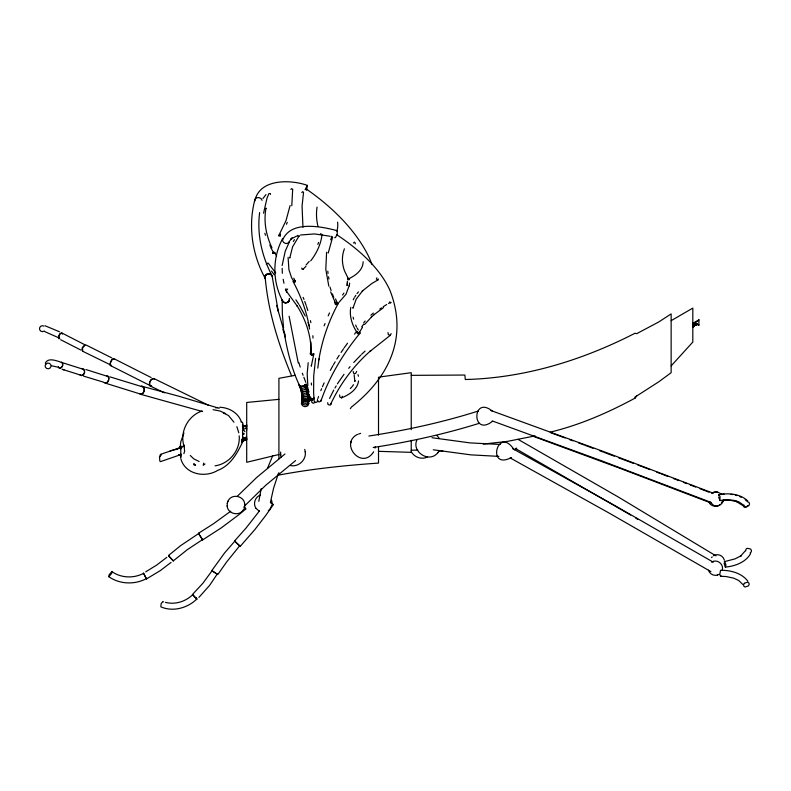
<?xml version="1.0" encoding="UTF-8"?>
<svg xmlns="http://www.w3.org/2000/svg" width="791" height="791" viewBox="0 0 791 791"><rect width="100%" height="100%" fill="white"/><g stroke="black" fill="none" stroke-linecap="round" stroke-linejoin="round"><path stroke-width="1.19" d="M242.916 428.099L242.54 424.589L242.748 426.082L244.557 426.102L246.703 424.994L246.565 429.029L246.169 425.627L246.703 424.994M180.852 453.905L180.793 457.495L180.793 445.976L180.734 448.141M347.091 284.908L347.012 285.571L347.378 281.289M309.765 400.177L309.597 400.711L309.439 398.743M265.944 208.577L266.013 208.122C263.462 221.569 266.102 235.599 271.985 247.84M244.607 506.665L244.656 503.867M290.445 465.543C298.444 467.392 306.592 459.789 305.247 451.701M227.294 503.214L227.205 506.151M280.657 452.037L280.667 454.924M302.033 398.219L303.161 399.939L305.197 400.572L301.954 397.448M180.032 448.467L180.793 441.803L183.947 432.974M259.646 212.571C256.759 234.314 262.009 256.492 272.025 275.802L270.937 274.339L268.91 273.884L266.646 274.348L265.074 275.822C267.763 310.23 278.274 343.897 291.523 375.705M745.745 550.773L745.903 549.27L747.09 548.282L750.511 548.974L751.45 550.407L751.292 551.9L750.115 552.899M180.2 446.697L180.002 448.349L180.2 446.697L180.793 448.853L183.947 444.957L184.639 451.147L183.888 453.648M289.496 298.652L289.219 300.847L287.637 302.508L285.373 303.002L283.287 302.142L282.16 300.254M334.662 237.696L335.493 237.557L337.263 233.968L337.193 230.705C320.978 226.285 290.079 220.274 282.466 240.494L283.574 242.432L285.63 243.499L287.865 243.282L292.205 237.873L290.762 239.159L296.625 236.074M282.13 265.519L285.264 251.143L289.407 241.868M288.102 257.332L288.913 269.652L291.572 277.671L294.272 282.249L295.241 281.2L293.787 278.205M289.813 257.54L289.743 258.044L292.611 246.782L299.225 235.708M287.667 289.051L286.431 290.524L285.462 289.852L286.026 288.626M297.594 235.313L297.792 236.291L299.156 236.202M289.447 298.464L289.239 300.867L287.667 302.389L285.393 302.805L283.326 302.122C272.312 282.852 272.025 257.915 282.733 238.427M309.568 328.987C307.017 312.425 301.084 296.526 293.234 281.774L293.323 281.112M293.52 281.685L293.58 281.191M301.757 268.1L301.944 269.078L302.923 269.355L305.949 266.369M303.279 269.039L303.339 268.545M306.898 394.6L308.46 392.979L308.727 390.912L308.47 393.028L306.898 394.6L304.624 395.085L302.528 394.284L301.401 392.554L301.668 390.487M302.231 395.292L301.954 397.873L303.161 399.939M301.658 401.769L301.391 403.845L302.518 405.704L304.624 406.653L306.888 406.317L308.46 404.834L308.727 402.757M307.472 401.373L309.054 399.821L307.472 401.373L305.197 401.759L303.091 400.859L301.954 399.069L302.31 396.153M302.132 398.555L301.668 402.263L302.805 404.082L304.911 405.032L307.175 404.695L308.747 403.212L307.175 404.695M310.339 352.954L310.201 353.992L311.812 355.416L313.72 354.536L313.859 353.498M299.354 385.949L300.451 387.62L302.528 388.312L304.762 387.728L306.295 386.048L306.572 383.971M310.942 353.29L311.891 354.813L313.206 353.537M300.56 389.261L301.678 390.962L303.764 391.703L306.028 391.169L307.57 389.518L307.847 387.452M311.436 365.135L311.298 366.174L313.72 354.536M302.142 392.623L301.015 390.873L302.142 392.623L304.248 393.404L306.512 392.89L308.065 391.258L308.332 389.182M326.594 252.26L325.803 269.296L328.819 286.184M310.25 400.177L309.449 400.533L309.093 397.547M328.295 252.497L328.225 252.991L332.675 237.023L331.765 237.438L331.053 236.232M309.924 397.497L310.23 399.603L311.773 400.444M310.28 397.379L310.438 399.534L311.99 400.365M310.527 396.835L310.784 399.326L312.544 400.088M315.609 358.382L313.711 376.012L313.612 392.83L314.175 401.294L315.738 402.57L317.577 401.61L317.715 400.622M311.802 401.096L311.664 402.125L313.266 403.361L315.174 402.283M313.76 398.971L313.898 397.932M317.794 368.102L319.01 358.847M317.507 399.485L317.369 400.523L318.971 401.986L320.879 401.136C329.481 376.298 343.235 353.468 359.945 333.268L360.083 332.24M320.879 401.136L321.008 400.098M334.811 302.172L335.206 304.1L336.195 304.614L338.014 303.833L338.143 302.834M335.424 302.35L336.274 304.07L337.48 302.993M337.213 303.26L336.304 303.803L335.611 302.745M327.672 402.678L328.097 404.685L330.252 405.091C339.705 384.485 353.547 365.66 370.781 350.68L370.05 351.333L390.289 335.315L391.13 333.644M331.024 404.379L331.162 403.341M347.298 283.445L347.378 282.783M349.602 278.65L349.019 279.806L347.615 279.678L347.842 277.938M339.032 302.3L346.013 294.242L349.355 285.225M349.652 283.059L349.266 285.887M350.779 307.284C349.157 316.232 352.183 325.309 357.196 332.685M339.596 394.956L339.873 397.082L341.574 397.873C348.979 394.847 357.463 389.647 358.56 380.955M353.043 307.59L352.954 308.253L356.207 299.117L362.723 290.653L362.248 291.078L371.889 283.465L377.821 280.044L378.345 278.986M342.335 396.242L341.574 397.873M357.532 331.904L358.224 333.14L359.124 332.754L362.525 327.247M353.181 371.424L353.607 373.303L354.635 373.629L355.742 373.322L356.652 371.454M359.124 332.754L359.193 332.26M359.47 331.983L358.896 333.189L357.542 333.209M355.011 380.461L354.882 381.499L354.131 374.776M389.716 301.826L390.299 303.151L391.15 302.38M387.995 332.586L388.341 334.662L390.289 335.315M301.776 192.51L302.755 191.659L303.536 192.292L302.063 206.174L302.963 227.324M254.791 201.023C259.31 178.707 290.238 179.31 307.313 185.361L306.601 190.364M263.551 213.214L266.982 198.264L268.93 193.597L270.324 193.528L270.522 194.428M266.399 264.53L266.943 263.354L268.208 263.136L275.713 272.954M272.598 253.515L273.172 252.369L274.507 252.26L276.603 255.968M272.875 253.407L273.824 252.378L274.507 253.288M274.764 253.328L274.853 252.725M278.61 235.896L286.045 220.59L290.099 205.512M280.241 236.341L280.044 235.421L278.679 235.431M290.92 189.484L291.365 188.683L292.69 189.178L291.79 205.759M353.458 243.015L354.635 242.125L355.446 243.826M321.986 234.976C320.81 244.468 316.538 253.367 310.705 260.862M258.795 501.375L261.218 488.571M308.193 362.703L307.175 373.668L307.847 385.771M313.018 399.633L311.941 399.682L313.918 398.209M246.703 430.185L246.169 425.627L242.748 426.082L242.54 425.42L242.837 427.051M318.882 359.846C321.986 340.249 328.651 321.294 338.014 303.833M180.793 445.976L180.506 447.498L160.464 454.41L159.485 457.257L159.861 461.153L160.464 461.628L180.773 454.627L178.608 454.874M270.384 502.473L273.538 488.363L278.452 473.305M242.441 426.24L242.946 423.887L242.402 422.265L241.018 421.989M723.093 501.286L723.488 499.507M203.722 463.101L203.228 465.286L204.998 463.991M357.572 434.368C339.141 443.336 361.566 470.853 373.649 451.79M375.023 448.082L375.25 446.747M110.097 363.89L111.778 360.043L113.153 358.985L114.201 359.154M241.789 441.862L242.659 438.965L242.54 430.868L243.144 429.256L242.54 424.352M350.72 443.148L351.253 441.378M305.128 189.741L307.313 185.361M271.985 505.054L270.008 509.186L268.297 510.729M722.242 570.192C723.933 565.031 718.416 559.524 713.245 561.422M227.986 501.237C231.269 493.179 244.34 495.69 244.726 504.213M227.244 503.353L228.055 501.039M317.844 244.468L318.555 242.461M241.789 441.111L246.703 439.796L246.703 438.58L241.789 441.111L244.004 440.607L243.895 439.312C238.111 451.532 231.496 465.207 217.693 470.418C204.988 478.16 184.956 474.382 180.793 458.582M317.863 398.506L318.575 396.538M267.447 468.49L272.727 455.665M324.112 325.833L325.022 323.559M320.83 390.665L321.621 388.707M286.48 224.258L287.262 222.35M417.203 439.41C410.697 451.542 429.503 463.892 437.937 452.531M322.441 386.759L324.142 382.874M329.56 398.446L333.753 390.042M328.166 315.896L329.501 312.939M353.251 299.819L354.081 297.989M718.604 495.384L718.94 494.642C728.738 492.842 740.158 493.742 747.722 500.891M718.594 496.966L719.958 500.555L719.998 496.402L718.94 494.642M722.163 501.593L721.313 503.254M723.083 501.306C721.056 507.179 711.544 508.168 708.963 502.196M262.938 198.531L266.013 194.586M330.302 370.376L332.952 365.62M439.292 450.593L437.65 452.936M45.265 363.029C48.162 357.522 55.538 360.498 60.076 361.863M334.969 387.976L336.185 385.909M745.241 550.912L740.277 556.439L741.266 555.668L735.106 558.851L724.2 561.709M750.57 553.69C745.527 562.49 734.938 566.188 725.337 567.098L724.052 563.202M333.476 364.671L335.166 361.843M293.342 241.443L294.45 239.663M336.847 359.005L339.23 355.268M354.665 297.109L355.821 295.35M217.021 574.088L211.8 570.598L224.624 552.899L234.838 541.143L235.085 541.617M196.316 598.827L192.44 594.516L202.911 583.214L212.057 570.756L217.782 574.563L226.473 562.193L239.841 545.572M337.401 383.843L344.006 374.301M342.592 295.053L343.897 293.105M311.12 400.117L310.764 400.651L309.696 399.702L309.607 397.468M711.593 557.635L712.177 556.864M747.871 581.207C741.602 572.911 730.479 570.143 720.522 570.301L719.79 574.395L720.542 576.303L720.997 575.621M243.806 508.989C240.326 516.879 227.492 514.279 227.126 505.805M341.05 352.46L343.571 348.752M271.461 503.234L273.34 504.609L265.717 515.514L254.86 529.575L240.306 546.255L234.62 540.935L246.11 527.963L259.448 510.917M352.094 386.68L353.468 384.693M513.586 448.962C497.331 425.617 486.307 470.714 511.49 457.534M344.194 347.822L347.506 343.215M309.054 398.12L307.383 399.86L305.168 400.513L303.131 399.89M159.485 457.257L161.186 455.052L160.464 454.41M492.259 421.484C471.466 437.453 471.911 394.482 492.477 411.201M550.2 432.153C580.001 424.955 608.16 412.645 635.054 398.12L636.666 396.024L658.774 381.806L671.144 372.69L671.144 313.889L658.774 321.957L636.666 333.693L635.054 333.229C582.591 360.172 524.581 378.108 465.286 379.512L464.871 375.043L411.231 375.349M725.337 567.098L725.95 565.021L724.665 561.126M354.526 334.099L356.711 331.389L356.573 332.428L358.115 334.01L359.945 333.268M348.693 368.339L350.077 366.648M363.702 322.777L365.175 321.008M364.522 324.557L371.681 316.815M356.988 293.59L358.471 291.909M353.765 362.476L360.844 355.09M308.905 398.17L307.412 399.91L305.197 400.572L303.091 399.692M307.412 399.91L308.945 398.229M516.721 448.101L514.605 449.822M298.504 383.922L299.581 385.563L301.648 386.324L303.932 385.919L305.534 384.347L303.991 385.998L301.757 386.611L299.7 385.939C292.067 369.901 287.627 352.331 284.562 334.84M350.324 388.579L351.511 387.313M289.17 300.54L287.627 302.192L285.393 302.805L283.287 301.925L282.15 300.105L282.347 313.918L283.564 327.85M305.553 384.386L304.001 386.028L301.757 386.611L299.69 385.919L298.573 384.208M304.762 387.728L306.315 386.087M305.435 389.429L306.987 387.788L307.274 385.751L306.987 387.788L305.435 389.429L303.19 390.012L301.114 389.32L300.007 387.61L301.114 389.32M237.29 496.273L256.581 477.576L284.978 453.994M244.409 506.141L265.816 485.19L295.597 460.57M306.028 391.169L307.59 389.567M671.144 365.897L692.817 342.068L692.817 308.095L671.144 320.671M307.185 396.311L308.757 394.699L307.185 396.311L304.911 396.766L302.805 395.945L301.678 394.195L302.805 395.945M198.907 597.403L209.664 585.33L217.179 574.128M306.512 392.89L308.075 391.298M307.383 398.002L308.955 396.42L309.222 394.343L308.955 396.459L307.383 398.002L305.108 398.437L302.993 397.586L301.865 395.787L302.993 397.586M695.991 325.259L697.444 323.835M307.383 403.015L308.955 401.502L307.383 403.015L305.099 403.4L302.993 402.5L301.855 400.671L302.993 402.5M301.954 397.359L303.091 399.198L305.197 400.098L307.472 399.673L309.054 398.209M301.925 397.774L303.062 399.613L305.168 400.513L307.442 400.137L309.014 398.624M313.928 398.357L312.01 399.277L310.388 397.873L312.01 399.277M313.869 398.763L311.941 399.682L310.408 398.407M361.655 354.269L365.096 351.075M376.872 277.849L376.348 278.897L377.821 280.044M748.098 505.726L745.023 507.377L743.659 506.774L743.135 505.409M370.88 315.233L373.322 313.048M371.335 317.122L374.459 314.334M696.871 324.369L692.817 325.852L693.391 326.742L696.416 324.043M199.856 535.606L202.506 539.63L187.398 549.607L173.288 560.888L168.849 556.073L168.582 555.43L180.645 545.632L198.768 533.47M244.379 506.695L245.803 508.959L239.011 514.595L221.282 527.874L202.664 539.887L198.907 533.905M166.812 557.348L156.618 565.12L145.692 571.853M171.074 562.401L160.365 570.568L146.523 578.913L143.398 573.089M374.113 314.65L383.556 307.57M243.895 439.312L242.57 440.389L241.789 439.667L241.789 442.644M692.817 327.128L697.158 323.766M230.735 511.194L213.254 523.909L198.61 533.213L199.035 534.103M177.53 449.169L180.259 447.31M713.531 555.766C717.417 553.136 723.152 555.5 724.299 559.979M711.732 493.406L713.304 492.388M718.485 505.647L720.057 504.638M84.983 345.113L82.501 347.714L82.739 350.947M310.784 399.326L310.23 399.603M111.867 571.577L109.069 574.869L108.851 576.718C119.668 584.331 134.638 584.865 146.236 578.715L143.685 573.277C133.827 578.587 121.043 578.132 111.867 571.577L111.65 573.426L108.851 576.718M636.666 396.024L635.054 396.914L635.054 398.12M242.461 440.943L246.703 439.292L242.659 438.965M246.703 437.057L242.54 438.481L241.789 439.737L244.004 440.607M692.817 323.262L698.888 319.989L692.817 324.33L698.888 324.844M104.264 382.715L105.757 383.259L107.438 382.36L108.644 380.362L108.931 378.039L108.179 376.269L106.676 375.725M242.54 434.763L244.35 433.824L242.54 433.043L243.153 434.022M260.407 495.067C255.097 496.797 252.754 503.867 256.027 508.386M695.853 322.659L692.817 324.122L695.249 323.924M139.068 393.71L140.946 394.383L142.914 393.463L144.219 391.318L144.358 388.757L143.28 386.769L141.391 386.107L178.657 396.182L219.196 408.285M202.12 411.004C187.774 415.641 179.191 432.509 184.244 446.767M180.773 454.627L180.358 455.408L180.625 454.677L178.558 454.894M711.574 562.144L713.403 561.353M708.489 570.192C709.517 573.92 713.789 576.263 717.477 575.027M717.318 575.097L719.029 574.345M427.456 456.961C421.811 459.976 414.444 457.297 411.33 451.869M44.415 330.964L42.714 331.676L40.914 331.241L39.708 329.827L39.55 327.978L40.509 326.406L42.21 325.694L43.999 326.129M246.169 425.627L242.54 426.745L246.703 426.428M358.59 434.032L360.637 433.379M478.515 410.964C442.733 422.295 405.961 430.344 368.883 436.029M712.384 492.674L716.953 491.725L721.817 494.237M479.366 423.284C444.68 434.081 409.105 441.932 373.214 447.508M246.377 428.297L243.144 429.256L244.933 431.668M170.164 450.89L177.352 449.08M215.063 465.82C229.222 463.912 240.573 450.128 239.189 435.831M310.438 399.534L309.696 399.702M309.854 398.684L310.329 400.483L312.692 399.989M278.916 454.509L246.703 462.29L246.703 402.461L278.916 399.346M535.102 435.89L507.535 441.358L483.291 444.097M336.363 230.853L337.193 230.705M300.501 234.996L314.63 233.928L329.827 236.212M307.442 400.137L305.168 400.513M305.197 400.098L307.472 399.722M215.627 407.84L217.693 407.513M295.211 375.31L278.916 378.335L278.916 458.76M719.958 500.555L725.545 499.863L733.287 500.219L738.675 501.741L743.382 505.054M321.759 234.294L320.444 233.711M379.729 376.991L411.231 372.69L411.231 429.691M721.046 494.464L724.091 494.187M722.806 500.317L729.895 500.209L736.915 501.652L735.808 501.227L742.462 505.34M242.708 426.26L244.557 426.102M714.164 492.111L717.862 492.407M717.615 505.924L713.927 505.607L709.883 501.909M411.231 450.198L417.856 450.119M378.513 451.335L411.231 452.343L411.231 440.271M500.159 444.443L470.24 442.92L431.955 437.73M498.874 456.377L470.912 454.865L433.28 449.802M720.542 576.303L726.178 576.54L733.751 578.172L738.814 580.554L742.907 584.598M439.4 450.84L442.812 450.919M309.4 399.722L308.47 399.663L308.658 400.651M308.52 400.473L309.449 400.533M213.066 409.698L220.007 411.004L225.613 413.584M246.703 438.58L244.281 438.372L242.54 436.761M44.968 331.706L59.819 338.281M51.82 365.818L58.386 367.291M59.404 338.696L58.524 338.597L58.831 335.641L59.898 333.931L61.985 333.041L84.301 344.481M730.874 494.365L732.713 494.583M111.482 365.373L82.58 351.204L81.967 349.731L82.313 347.674L85.023 344.836L86.357 345.143L111.778 357.878M151.111 377.525L114.359 358.896L113.222 358.719L111.739 359.865L110.473 361.892L110.275 365.462L111.412 365.64M219.76 407.256C228.876 407.553 238.22 412.724 241.295 421.652M241.789 439.667L242.54 439.806M310.329 400.483L311.555 400.058L310.181 398.565M165.398 602.337C175.068 604.967 185.707 601.546 192.777 594.624L197.018 599.262L195.861 597.581M154.294 379.067L152.871 378.741L151.219 379.799L149.954 381.826L149.568 384.06L150.211 385.632L151.625 385.949M208.379 405.219L154.453 378.81L152.91 378.464L151.121 379.601L149.766 381.786L149.351 384.189L150.053 385.879L151.585 386.235M45.127 325.783L59.582 331.805M140.946 394.383L202.615 411.567M83.589 376.13L103.641 382.211M80.109 374.954L62.746 369.456M85.883 369.535L108.021 376.516L108.723 378.147L108.456 380.303L107.339 382.142L105.796 382.963L104.412 382.468M138.237 393.374L105.757 383.259M735.323 495.126L736.955 495.611M61.065 362.248L62.242 362.614L62.677 365.729L61.777 367.291L60.492 368.023L59.315 367.657M109.761 376.803L143.131 387.017L144.13 388.865L143.992 391.238L142.785 393.236L140.956 394.086L139.216 393.463M82.076 368.557L83.708 369.13L84.647 370.841L84.538 373.036L83.421 374.875L81.72 375.656L80.099 375.082M80.247 374.835L81.74 375.359L83.292 374.647L84.311 372.957L84.419 370.949L83.559 369.377L62.954 362.871M490.904 410.519L605.145 452.145L713.225 493.208M492.14 420.891L601.892 460.916L711.079 502.404M61.036 362.159L62.232 362.585L62.786 364.058L62.499 366.006L60.106 368.468L58.92 368.042L58.356 366.569M532.699 436.108L619.966 468.292L710.16 502.69M62.054 369.199L63.982 369.901M550.526 432.637L565.081 437.967M569.56 439.608L572.911 440.844M578.508 442.901L584.104 444.967M585.221 445.382L593.052 448.279M599.756 450.771L603.118 452.017M604.235 452.432L614.291 456.189M618.75 457.86L622.102 459.106M623.219 459.522L633.265 463.308M637.734 464.989L641.076 466.245M642.193 466.66L650.004 469.627M656.688 472.158L660.03 473.423M661.147 473.849L667.831 476.4M673.398 478.515L678.965 480.641M683.414 482.352L686.746 483.637M690.088 484.913L695.645 487.048M700.094 488.759L708.973 492.2M739.654 496.6L741.207 497.232M747.653 501.86L749.028 502.463L749.542 503.827L749.018 505.439L745.943 507.09L744.568 506.487L744.054 505.123M150.053 385.879L164.399 392.83M150.211 385.632L110.275 365.462M80.84 350.037L60.65 339.735M223.418 413.011L228.48 415.502L233.948 422.216M512.499 448.527L614.142 505.162L713.274 562.183M510.215 457.94L609.772 513.428L710.931 571.636M517.947 439.292L618.503 497.124L715.984 555.885M515.228 448.378L630.645 515.06M199.114 461.499L193.815 458.889L190.265 455.497M635.687 518.065L637.704 519.262M273.34 504.609L270.779 502.957M234.62 540.935L235.599 541.608M211.8 570.598L212.561 571.062M163.46 601.882L162.827 601.496L161.137 603.731L160.87 606.845C172.873 612.135 187.507 608.101 196.692 599.153L195.753 597.512M311.941 399.682L310.428 398.071M259.507 511.401L256.037 508.405M168.582 555.43L169.215 555.836M173.081 560.671L169.027 556.241M245.803 508.959L243.766 507.09M239.475 545.75L236.133 542.774M745.181 499.694L746.803 501.178M198.61 533.213L199.095 533.787M285.798 290.356L297.495 306.453L297.149 305.929C305.998 320.246 311.812 336.946 310.853 353.953L310.912 342.127M437.087 435.604L439.104 438.135M272.094 276.01L270.878 274.25L268.891 273.607L266.646 274.2L265.114 275.861L264.856 277.948L265.509 278.936C252.151 254.92 247.751 225.771 255.058 199.114L256.62 197.799L258.875 197.572L260.971 198.531L262.098 200.311M271.511 271.056L274.22 274.813M295.172 280.578L294.944 282.318L293.234 281.774M295.883 299.809L298.83 304.317M299.334 385.909L300.451 387.62M300.55 389.221L301.678 390.962M301.401 392.554L302.528 394.284M301.954 399.03L303.091 400.859M301.678 402.224L302.805 404.082M357.117 328.018L358.293 329.995M299.423 305.217L305.306 316.054M692.817 325.645L693.391 326.742M271.264 248.384L273.726 253.12M240.039 545.741L240.306 546.255M335.513 298.978L337.273 302.765M335.542 303.24L330.648 291.859M236.855 426.646L238.813 432.845M271.55 500.219L272.114 502.601M269.82 245.111L271.135 248.117M355.673 325.052L356.523 327.029M202.239 538.987L202.664 539.887M173.021 560.255L173.288 560.888M146.286 578.32L146.523 578.913M303.151 297.376L303.991 299.403M303.863 377.287L305.83 382.32M304.733 301.44L306.216 305.494M286.105 290.346L286.836 292.363M308.045 322.58L309.241 325.912M302.37 373.263L303.082 375.27M242.54 425.42L242.936 426.586M298.731 362.397L300.224 367.073M306.532 306.503L307.818 310.556M281.181 457.257L280.558 454.439M282.881 329.254L285.215 337.006M62.311 334.148L62.005 333.08L61.105 332.991L59.948 333.911L58.603 337.124L58.91 338.182M357.997 374.637L358.461 376.239M276.623 305.366L285.096 334.949M264.906 233.246L265.45 235.263M353.122 317.191L353.636 319.159M310.438 320.662L310.883 322.669M304.743 449.417L305.346 452.185M278.303 311.555L272.144 276.217L271.016 274.596L268.91 273.884L266.725 274.606L265.203 276.237L264.926 278.145M283.158 279.272L283.959 283.287M289.101 316.212L298.227 362.911M328.552 276.771L328.957 279.015M311.308 383.012L311.525 385.019M327.8 271.184L328.038 273.419M312.85 335.71L313.018 338.103M282.179 268.347L282.357 273.291M698.888 319.416L698.888 325.417M378.513 377.159L378.513 435.169M378.513 446.628L378.513 463.091C345.153 465.395 311.802 468.865 278.916 475.055L278.916 472.8M350.344 408.68A23.789 10.372 7.5 0 0 351.204 407.236A442.584 192.895 7.5 0 0 389.844 290.159A271.066 118.136 7.5 0 0 336.877 234.818M344.421 248.839A153.968 67.106 7.5 0 0 344.639 271.194L348.426 278.877A69.47 30.276 7.5 0 0 357.947 272.648L359.302 271.224A69.47 30.276 7.5 0 0 363.118 261.742M309.192 261.346A250.203 109.049 7.5 0 1 306.028 265.005M333.762 297.317A379.294 165.309 7.5 0 1 332.368 293.906M331.122 290.505A379.294 165.309 7.5 0 1 330.025 287.103M330.678 239.782A379.294 165.309 7.5 0 1 331.864 236.628M361.734 326.802A229.074 99.844 7.5 0 1 363.741 324.112M379.848 309.063A229.074 99.844 7.5 0 1 381.489 307.897M383.19 306.76A229.074 99.844 7.5 0 1 386.71 304.515M388.529 303.428A229.074 99.844 7.5 0 1 390.408 302.35M371.948 264.313A442.584 245.606 8.1 0 0 368.675 256.521A271.066 150.419 8.1 0 0 306.206 188.94M317.923 226.157A153.968 85.438 8.1 0 1 317.053 207.084M337.589 222.152A69.47 38.551 8.1 0 1 337.025 230.626M280.558 234.067A250.203 138.84 8.1 0 1 279.46 235.886M744.341 583.274L743.56 584.776L743.847 586.22L745.092 587.031L748.395 585.913L749.186 584.411L748.899 582.977L747.643 582.156L744.341 583.274M46.076 363.84L45.176 365.402L45.384 367.162L46.629 368.448L48.439 368.774L50.11 368.013L51.02 366.46L50.802 364.691L49.556 363.405L47.757 363.079L46.076 363.84M195.525 465.256L193.815 464.811L193.815 463.585L195.525 465.256"/></g></svg>
